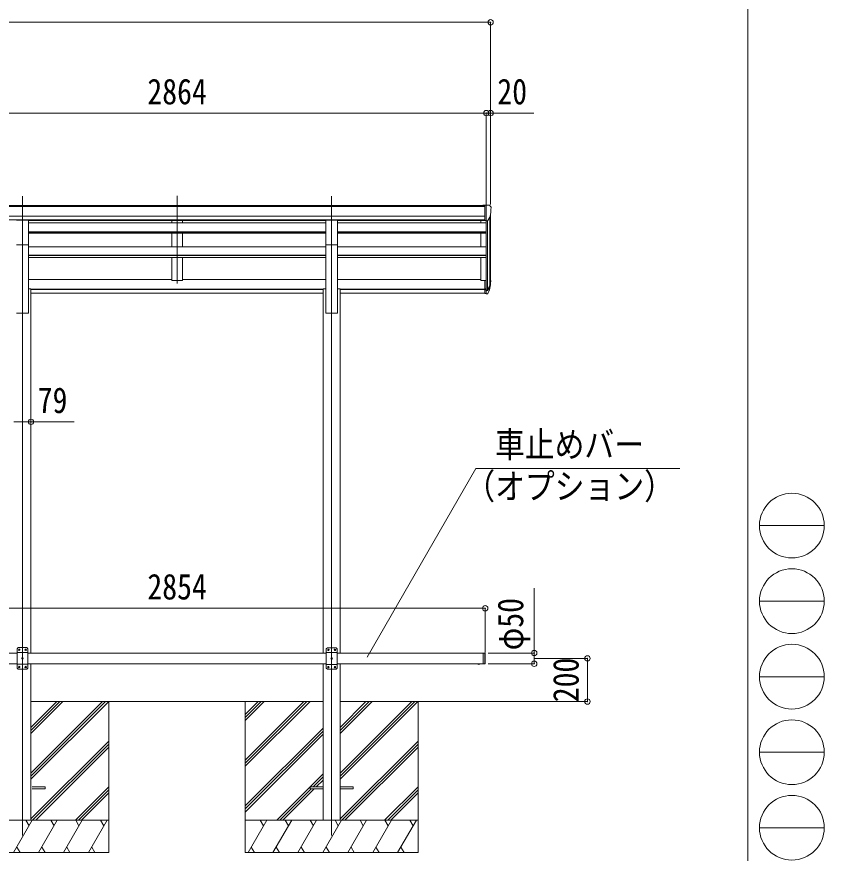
# Model space of a CAD drawing. Units: millimetres at full size. Extents: x -6988 to 7066, y -4877 to 4823.
# Drawn here: x 3326 to 7066, y -2420 to 1456 of the extents above; entities that cross this region are included whole.
import ezdxf
from ezdxf.enums import TextEntityAlignment as Align

# ---------------------------------------------------------------- set-up
doc = ezdxf.new("R2010")
doc.units = ezdxf.units.MM
doc.header["$LTSCALE"] = 25
doc.header["$PDMODE"] = 32
doc.header["$PDSIZE"] = 25
for name, color, linetype, lineweight in [('0-0_0', 7, 'Continuous', 9), ('0-1_本体', 4, 'Continuous', 9), ('0-2_部品', 7, 'Continuous', 9), ('0-4_TABLE1', 3, 'Continuous', 9), ('0-5_DIM1', 3, 'Continuous', 9), ('0-8_PARTS2', 2, 'Continuous', 9), ('0-A_寸法', 6, 'Continuous', 9), ('F-0_240', 7, 'Continuous', 9)]:
    doc.layers.add(name, color=color, linetype=linetype, lineweight=lineweight)
doc.styles.add('ＭＳ ゴシック', font='')
doc.styles.get('ＭＳ ゴシック').set_extended_font_data('MS Gothic')

msp = doc.modelspace()

# ---------------------------------------------------------------- linework, layer by layer
at = {"layer": '0-0_0'}
for p, q in [((3391.86, -1717.53), (4744.86, -1717.53)), ((3391.86, -2077.4), (3751.73, -1717.53)), ((3391.86, -2049.11), (3723.44, -1717.53)), ((3391.86, -2063.25), (3737.59, -1717.53)), ((3391.86, -1865.27), (3539.6, -1717.53)), ((3391.86, -1851.12), (3525.45, -1717.53)), ((3391.86, -1836.98), (3511.31, -1717.53)), ((3752.46, -1717.53), (3752.46, -2417.53)), ((4384.46, -1717.53), (4384.46, -2417.53)), ((4384.46, -1989.03), (4655.97, -1717.53)), ((4384.46, -2003.17), (4670.11, -1717.53)), ((4384.46, -2017.32), (4684.25, -1717.53)), ((4384.46, -1776.9), (4443.83, -1717.53)), ((4384.46, -1791.04), (4457.98, -1717.53)), ((4384.46, -1805.19), (4472.12, -1717.53)), ((4823.86, -2077.4), (5183.73, -1717.53)), ((4823.86, -2049.11), (5155.44, -1717.53)), ((4823.86, -2063.25), (5169.59, -1717.53)), ((4823.86, -1865.27), (4971.6, -1717.53)), ((4823.86, -1851.12), (4957.45, -1717.53)), ((4823.86, -1836.98), (4943.31, -1717.53)), ((4823.86, -1717.53), (5722.37, -1717.53)), ((5184.46, -1717.53), (5184.46, -2417.53)), ((4384.46, -2201.16), (4744.86, -1840.77)), ((4384.46, -2215.31), (4744.86, -1854.91)), ((4384.46, -2229.45), (4744.86, -1869.05)), ((3391.86, -2261.24), (3752.46, -1900.64)), ((3399.71, -2267.53), (3752.46, -1914.78)), ((3413.86, -2267.53), (3752.46, -1928.93)), ((4823.86, -2261.24), (5184.46, -1900.64)), ((4831.71, -2267.53), (5184.46, -1914.78)), ((4845.86, -2267.53), (5184.46, -1928.93)), ((4530.23, -2267.53), (4744.86, -2052.9)), ((4698.87, -2113.03), (4744.86, -2067.04)), ((4713.01, -2113.03), (4744.86, -2081.19)), ((3597.71, -2267.53), (3752.46, -2112.77)), ((3611.85, -2267.53), (3752.46, -2126.92)), ((4544.37, -2267.53), (4689.87, -2122.03)), ((4558.51, -2267.53), (4704.01, -2122.03)), ((5029.71, -2267.53), (5184.46, -2112.77)), ((5043.85, -2267.53), (5184.46, -2126.92)), ((3625.99, -2267.53), (3752.46, -2141.06)), ((5057.99, -2267.53), (5184.46, -2141.06)), ((3752.46, -2267.53), (2952.46, -2267.53)), ((3311.58, -2417.53), (3398.18, -2267.53)), ((3383.18, -2293.51), (3368.18, -2267.53)), ((3427.05, -2417.53), (3513.65, -2267.53)), ((3498.65, -2293.51), (3483.65, -2267.53)), ((3542.52, -2417.53), (3629.12, -2267.53)), ((3599.12, -2267.53), (3614.12, -2293.51)), ((3657.99, -2417.53), (3744.59, -2267.53)), ((3714.59, -2267.53), (3729.59, -2293.51)), ((5184.46, -2267.53), (4384.46, -2267.53)), ((4397.17, -2417.53), (4483.77, -2267.53)), ((4468.77, -2293.51), (4453.77, -2267.53)), ((4512.64, -2417.53), (4599.24, -2267.53)), ((4584.24, -2293.51), (4569.24, -2267.53)), ((4628.11, -2417.53), (4714.71, -2267.53)), ((4699.71, -2293.51), (4684.71, -2267.53)), ((4743.58, -2417.53), (4830.18, -2267.53)), ((4815.18, -2293.51), (4800.18, -2267.53)), ((4859.05, -2417.53), (4945.65, -2267.53)), ((4930.65, -2293.51), (4915.65, -2267.53)), ((4974.52, -2417.53), (5061.12, -2267.53)), ((5031.12, -2267.53), (5046.12, -2293.51)), ((5089.99, -2417.53), (5176.59, -2267.53)), ((5146.59, -2267.53), (5161.59, -2293.51)), ((3326.58, -2391.55), (3341.58, -2417.53)), ((3442.05, -2391.55), (3457.05, -2417.53)), ((3557.52, -2391.55), (3572.52, -2417.53)), ((3672.99, -2391.55), (3687.99, -2417.53)), ((4412.17, -2391.55), (4427.17, -2417.53)), ((4527.64, -2391.55), (4542.64, -2417.53)), ((4643.11, -2391.55), (4658.11, -2417.53)), ((4758.58, -2391.55), (4773.58, -2417.53)), ((4874.05, -2391.55), (4889.05, -2417.53)), ((4989.52, -2391.55), (5004.52, -2417.53)), ((5104.99, -2391.55), (5119.99, -2417.53)), ((2952.46, -2417.53), (3752.46, -2417.53)), ((4384.46, -2417.53), (5184.46, -2417.53))]:
    msp.add_line(p, q, dxfattribs=at)
at = {"layer": '0-1_本体'}
for p, q in [((2642.86, 581.11), (5493.86, 581.11)), ((2642.86, 575.77), (5493.86, 575.77)), ((5520.36, 231.6), (5520.36, 544.36)), ((2642.86, 532.24), (5493.86, 532.24)), ((2642.86, 514.57), (5493.86, 514.57)), ((3379.96, 512.19), (4756.86, 512.19)), ((4043.46, 512.13), (4043.46, 500.94)), ((4093.46, 512.13), (4093.46, 500.94)), ((4811.86, 512.19), (5493.86, 512.19)), ((5475.36, 500.94), (5475.36, 512.19)), ((5500.36, 509.73), (5500.36, 233.77)), ((5506.36, 510.21), (5506.36, 189.33)), ((5516.08, 525.56), (5516.08, 207.33)), ((3379.96, 500.94), (4756.86, 500.94)), ((4811.86, 500.94), (5500.36, 500.94)), ((3379.96, 459.01), (4756.86, 459.01)), ((3379.96, 457.51), (4756.86, 457.51)), ((3379.96, 453.31), (4756.86, 453.31)), ((4043.46, 453.31), (4043.46, 389.58)), ((4093.46, 453.31), (4093.46, 389.58)), ((4811.86, 459.01), (5500.36, 459.01)), ((4811.86, 457.51), (5500.36, 457.51)), ((4811.86, 453.31), (5500.36, 453.31)), ((5475.36, 389.58), (5475.36, 453.31)), ((3379.96, 82.36), (3379.96, 399.15)), ((3379.97, 389.58), (4756.87, 389.58)), ((4756.86, 399.15), (4756.86, 82.36)), ((4811.86, 82.36), (4811.86, 399.15)), ((4811.87, 389.58), (5500.36, 389.58)), ((3379.96, 350.14), (4756.86, 350.14)), ((4811.86, 350.14), (5500.36, 350.14)), ((3379.96, 348.66), (4756.86, 348.66)), ((3379.96, 339.41), (4756.86, 339.41)), ((4043.46, 339.41), (4043.46, 232.92)), ((4093.46, 339.41), (4093.46, 232.92)), ((4811.86, 348.66), (5500.36, 348.66)), ((4811.86, 339.41), (5500.36, 339.41)), ((5475.36, 232.94), (5475.36, 339.41)), ((3379.96, 237.74), (4043.46, 237.74)), ((4043.46, 232.92), (4093.46, 232.92)), ((4093.46, 237.74), (4756.86, 237.74)), ((4811.86, 237.74), (5475.36, 237.74)), ((5493.86, 232.94), (5475.36, 232.94)), ((3379.96, 194.93), (3391.96, 194.93)), ((3391.96, 194.93), (3391.96, -1492.53)), ((4744.86, 194.93), (4744.86, -1492.53)), ((4744.86, 194.93), (4756.86, 194.93)), ((4811.86, 194.93), (4823.86, 194.93)), ((4823.86, 194.93), (4823.86, -1492.53)), ((3391.96, 193.65), (4744.86, 193.65)), ((3391.96, 192.25), (4744.86, 192.25)), ((3391.96, 174.88), (4744.86, 174.88)), ((4823.86, 193.65), (5493.86, 193.65)), ((4823.86, 192.25), (5493.86, 192.25)), ((4823.86, 174.88), (5493.86, 174.88)), ((3324.96, 82.36), (3379.96, 82.36)), ((4756.86, 82.36), (4811.86, 82.36)), ((3391.96, -1542.53), (3391.96, -2267.53)), ((4744.86, -1542.53), (4744.86, -2267.53)), ((4823.86, -1542.53), (4823.86, -2267.53)), ((3397.66, -2113.03), (3458.27, -2113.03)), ((3397.66, -2122.03), (3458.27, -2122.03)), ((3458.27, -2113.03), (3458.27, -2122.03)), ((4684.46, -2113.03), (4684.46, -2122.03)), ((4684.46, -2113.03), (4744.86, -2113.03)), ((4684.46, -2122.03), (4744.86, -2122.03)), ((4823.86, -2113.03), (4884.46, -2113.03)), ((4823.86, -2122.03), (4884.46, -2122.03)), ((4884.46, -2113.03), (4884.46, -2122.03))]:
    msp.add_line(p, q, dxfattribs=at)
at = {"layer": '0-2_部品'}
for p, q in [((5493.86, 582.72), (5483.86, 582.63)), ((5483.86, 581.11), (5483.86, 582.63)), ((5493.86, 510.73), (5493.86, 582.72)), ((5512.36, 582.72), (5493.86, 582.72)), ((5500.36, 509.73), (5500.36, 582.72)), ((5512.36, 582.72), (5514.69, 582.58)), ((5515.45, 582.15), (5519.52, 576.34)), ((5522.36, 573.35), (5522.36, 572.72)), ((3324.96, 512.88), (3379.96, 512.88)), ((3379.96, 398.72), (3379.96, 512.88)), ((4756.86, 512.88), (4811.86, 512.88)), ((4756.86, 398.72), (4756.86, 512.88)), ((4811.86, 398.72), (4811.86, 512.88)), ((5493.86, 510.73), (5500.36, 510.73)), ((5500.36, 509.73), (5505.57, 510.05)), ((5507.98, 511.55), (5517.26, 527.61)), ((3324.96, 398.72), (3379.96, 398.72)), ((4756.86, 398.72), (4811.86, 398.72)), ((5493.86, 233.77), (5493.86, 172.7)), ((5493.86, 233.77), (5500.36, 233.77)), ((5500.36, 233.77), (5500.36, 171.88)), ((5493.86, 195.45), (5500.36, 195.45)), ((5506.79, 189.8), (5516.55, 208.22)), ((5517.97, 207.73), (5507.8, 188.55)), ((5493.86, 190.05), (5500.36, 190.05)), ((5493.86, 172.7), (5500.36, 172.7)), ((5500.36, 189.05), (5505.49, 189.05)), ((5500.36, 187.05), (5505.21, 187.05)), ((5500.36, 171.88), (5505.21, 171.88)), ((5515.38, 190.87), (5507.8, 173.38))]:
    msp.add_line(p, q, dxfattribs=at)
for centre, radius, start, end in [((5514.63, 581.58), 1, 35, 86.5), ((5320.36, 572.72), 202, 347.09739, 0), ((5519.36, 573.35), 3, 0, 87), ((5505.39, 513.05), 3, 273.5, 330), ((5432.41, 234.17), 88.05, 342.78929, 2.77608), ((5431.7, 229.89), 89.07, 345.58812, 5.50424), ((5387.14, 226.95), 133.22, 344.28698, 356.72013), ((5505.21, 190.05), 3, 270, 330), ((5505.21, 174.88), 3, 270, 330), ((5505.49, 190.55), 1.5, 270, 330)]:
    msp.add_arc(centre, radius, start, end, dxfattribs=at)
at = {"layer": '0-4_TABLE1'}
for p, q in [((2651.36, -1492.53), (3327.46, -1492.53)), ((3377.46, -1492.53), (4759.36, -1492.53)), ((4809.36, -1492.53), (5485.36, -1492.53)), ((2651.36, -1542.53), (3327.46, -1542.53)), ((3377.46, -1542.53), (4759.36, -1542.53)), ((4809.36, -1542.53), (5485.36, -1542.53))]:
    msp.add_line(p, q, dxfattribs=at)
at = {"layer": '0-5_DIM1'}
for p, q in [((3332.46, -1467.53), (3327.46, -1472.53)), ((3327.46, -1472.53), (3327.46, -1562.53)), ((3372.46, -1467.53), (3332.46, -1467.53)), ((3372.46, -1467.53), (3377.46, -1472.53)), ((3377.46, -1562.53), (3377.46, -1472.53)), ((4764.46, -1468.06), (4759.46, -1473.06)), ((4804.46, -1468.06), (4764.46, -1468.06)), ((4804.46, -1468.06), (4809.46, -1473.06)), ((3377.46, -1490.23), (3327.46, -1490.23)), ((3336.2, -1477.11), (3335.36, -1477.11)), ((3338.72, -1477.95), (3339.56, -1477.95)), ((3366.2, -1477.11), (3365.36, -1477.11)), ((3368.72, -1477.95), (3369.56, -1477.95)), ((3472.26, -1492.53), (3472.26, -1492.43)), ((4759.46, -1473.06), (4759.46, -1563.06)), ((4809.46, -1490.76), (4759.46, -1490.76)), ((4768.2, -1477.64), (4767.36, -1477.64)), ((4770.72, -1478.48), (4771.56, -1478.48)), ((4798.2, -1477.64), (4797.36, -1477.64)), ((4800.72, -1478.48), (4801.56, -1478.48)), ((4809.46, -1563.06), (4809.46, -1473.06)), ((5485.36, -1492.53), (5485.36, -1542.53)), ((5485.36, -1492.53), (5493.36, -1492.53)), ((5493.36, -1492.53), (5493.36, -1542.53)), ((5495.36, -1494.53), (5493.36, -1492.53)), ((5495.36, -1494.53), (5495.36, -1540.53)), ((3377.46, -1544.83), (3327.46, -1544.83)), ((3351.2, -1517.11), (3350.36, -1517.11)), ((3353.72, -1517.95), (3354.56, -1517.95)), ((4809.46, -1545.36), (4759.46, -1545.36)), ((4783.2, -1517.64), (4782.36, -1517.64)), ((4785.72, -1518.48), (4786.56, -1518.48)), ((5459.46, -1542.53), (5471.26, -1542.53)), ((5459.46, -1542.53), (5459.46, -1543.04)), ((5459.46, -1543.04), (5471.26, -1543.04)), ((5462.86, -1542.53), (5467.86, -1542.53)), ((5471.26, -1542.53), (5471.26, -1543.04)), ((5485.36, -1542.53), (5493.36, -1542.53)), ((5495.36, -1540.53), (5493.36, -1542.53)), ((3332.46, -1567.53), (3327.46, -1562.53)), ((3332.46, -1567.53), (3372.46, -1567.53)), ((3336.2, -1557.11), (3335.36, -1557.11)), ((3338.72, -1557.95), (3339.56, -1557.95)), ((3366.2, -1557.11), (3365.36, -1557.11)), ((3368.72, -1557.95), (3369.56, -1557.95)), ((3372.46, -1567.53), (3377.46, -1562.53)), ((4764.46, -1568.06), (4759.46, -1563.06)), ((4764.46, -1568.06), (4804.46, -1568.06)), ((4768.2, -1557.64), (4767.36, -1557.64)), ((4770.72, -1558.48), (4771.56, -1558.48)), ((4798.2, -1557.64), (4797.36, -1557.64)), ((4800.72, -1558.48), (4801.56, -1558.48)), ((4804.46, -1568.06), (4809.46, -1563.06))]:
    msp.add_line(p, q, dxfattribs=at)
for points in [[(3335.36, -1477.11), (3335.36, -1477.95), (3336.2, -1477.95)], [(3337.88, -1476.27), (3337.88, -1475.43), (3337.04, -1475.43), (3337.04, -1476.27)], [(3337.04, -1478.79), (3337.04, -1479.63), (3337.88, -1479.63), (3337.88, -1478.79)], [(3339.56, -1477.95), (3339.56, -1477.11), (3338.72, -1477.11)], [(3365.36, -1477.11), (3365.36, -1477.95), (3366.2, -1477.95)], [(3367.88, -1476.27), (3367.88, -1475.43), (3367.04, -1475.43), (3367.04, -1476.27)], [(3367.04, -1478.79), (3367.04, -1479.63), (3367.88, -1479.63), (3367.88, -1478.79)], [(3369.56, -1477.95), (3369.56, -1477.11), (3368.72, -1477.11)], [(4767.36, -1477.64), (4767.36, -1478.48), (4768.2, -1478.48)], [(4769.88, -1476.8), (4769.88, -1475.96), (4769.04, -1475.96), (4769.04, -1476.8)], [(4769.04, -1479.32), (4769.04, -1480.16), (4769.88, -1480.16), (4769.88, -1479.32)], [(4771.56, -1478.48), (4771.56, -1477.64), (4770.72, -1477.64)], [(4797.36, -1477.64), (4797.36, -1478.48), (4798.2, -1478.48)], [(4799.88, -1476.8), (4799.88, -1475.96), (4799.04, -1475.96), (4799.04, -1476.8)], [(4799.04, -1479.32), (4799.04, -1480.16), (4799.88, -1480.16), (4799.88, -1479.32)], [(4801.56, -1478.48), (4801.56, -1477.64), (4800.72, -1477.64)], [(3350.36, -1517.11), (3350.36, -1517.95), (3351.2, -1517.95)], [(3352.88, -1516.27), (3352.88, -1515.43), (3352.04, -1515.43), (3352.04, -1516.27)], [(3352.04, -1518.79), (3352.04, -1519.63), (3352.88, -1519.63), (3352.88, -1518.79)], [(3354.56, -1517.95), (3354.56, -1517.11), (3353.72, -1517.11)], [(4782.36, -1517.64), (4782.36, -1518.48), (4783.2, -1518.48)], [(4784.88, -1516.8), (4784.88, -1515.96), (4784.04, -1515.96), (4784.04, -1516.8)], [(4784.04, -1519.32), (4784.04, -1520.16), (4784.88, -1520.16), (4784.88, -1519.32)], [(4786.56, -1518.48), (4786.56, -1517.64), (4785.72, -1517.64)], [(5462.91, -1545.25), (5464.21, -1542.58), (5465.36, -1541.97)], [(5467.81, -1545.25), (5466.51, -1542.58), (5465.36, -1541.97)], [(3335.36, -1557.11), (3335.36, -1557.95), (3336.2, -1557.95)], [(3337.88, -1556.27), (3337.88, -1555.43), (3337.04, -1555.43), (3337.04, -1556.27)], [(3337.04, -1558.79), (3337.04, -1559.63), (3337.88, -1559.63), (3337.88, -1558.79)], [(3339.56, -1557.95), (3339.56, -1557.11), (3338.72, -1557.11)], [(3365.36, -1557.11), (3365.36, -1557.95), (3366.2, -1557.95)], [(3367.88, -1556.27), (3367.88, -1555.43), (3367.04, -1555.43), (3367.04, -1556.27)], [(3367.04, -1558.79), (3367.04, -1559.63), (3367.88, -1559.63), (3367.88, -1558.79)], [(3369.56, -1557.95), (3369.56, -1557.11), (3368.72, -1557.11)], [(4767.36, -1557.64), (4767.36, -1558.48), (4768.2, -1558.48)], [(4769.88, -1556.8), (4769.88, -1555.96), (4769.04, -1555.96), (4769.04, -1556.8)], [(4769.04, -1559.32), (4769.04, -1560.16), (4769.88, -1560.16), (4769.88, -1559.32)], [(4771.56, -1558.48), (4771.56, -1557.64), (4770.72, -1557.64)], [(4797.36, -1557.64), (4797.36, -1558.48), (4798.2, -1558.48)], [(4799.88, -1556.8), (4799.88, -1555.96), (4799.04, -1555.96), (4799.04, -1556.8)], [(4799.04, -1559.32), (4799.04, -1560.16), (4799.88, -1560.16), (4799.88, -1559.32)], [(4801.56, -1558.48), (4801.56, -1557.64), (4800.72, -1557.64)]]:
    msp.add_lwpolyline(points, dxfattribs=at)
for centre in [(3337.46, -1477.53), (3367.46, -1477.53), (4769.46, -1478.06), (4799.46, -1478.06), (3352.46, -1517.53), (4784.46, -1518.06), (3337.46, -1557.53), (3367.46, -1557.53), (4769.46, -1558.06), (4799.46, -1558.06)]:
    msp.add_circle(centre, 3.5, dxfattribs=at)
for centre, radius, start, end in [((3336.2, -1476.27), 0.84, 270, 0), ((3336.2, -1478.79), 0.84, 0, 90), ((3338.72, -1476.27), 0.84, 180, 270), ((3338.72, -1478.79), 0.84, 90, 180), ((3366.2, -1476.27), 0.84, 270, 0), ((3366.2, -1478.79), 0.84, 0, 90), ((3368.72, -1476.27), 0.84, 180, 270), ((3368.72, -1478.79), 0.84, 90, 180), ((4768.2, -1476.8), 0.84, 270, 0), ((4768.2, -1479.32), 0.84, 0, 90), ((4770.72, -1476.8), 0.84, 180, 270), ((4770.72, -1479.32), 0.84, 90, 180), ((4798.2, -1476.8), 0.84, 270, 0), ((4798.2, -1479.32), 0.84, 0, 90), ((4800.72, -1476.8), 0.84, 180, 270), ((4800.72, -1479.32), 0.84, 90, 180), ((3351.2, -1516.27), 0.84, 270, 0), ((3351.2, -1518.79), 0.84, 0, 90), ((3353.72, -1516.27), 0.84, 180, 270), ((3353.72, -1518.79), 0.84, 90, 180), ((4783.2, -1516.8), 0.84, 270, 0), ((4783.2, -1519.32), 0.84, 0, 90), ((4785.72, -1516.8), 0.84, 180, 270), ((4785.72, -1519.32), 0.84, 90, 180), ((5465.36, -1537.61), 8.02, 222.61678, 317.38322), ((3336.2, -1556.27), 0.84, 270, 0), ((3336.2, -1558.79), 0.84, 0, 90), ((3338.72, -1556.27), 0.84, 180, 270), ((3338.72, -1558.79), 0.84, 90, 180), ((3366.2, -1556.27), 0.84, 270, 0), ((3366.2, -1558.79), 0.84, 0, 90), ((3368.72, -1556.27), 0.84, 180, 270), ((3368.72, -1558.79), 0.84, 90, 180), ((4768.2, -1556.8), 0.84, 270, 0), ((4768.2, -1559.32), 0.84, 0, 90), ((4770.72, -1556.8), 0.84, 180, 270), ((4770.72, -1559.32), 0.84, 90, 180), ((4798.2, -1556.8), 0.84, 270, 0), ((4798.2, -1559.32), 0.84, 0, 90), ((4800.72, -1556.8), 0.84, 180, 270), ((4800.72, -1559.32), 0.84, 90, 180)]:
    msp.add_arc(centre, radius, start, end, dxfattribs=at)
at = {"layer": '0-8_PARTS2'}
for p, q in [((3352.36, 624.63), (3352.36, -2338.82)), ((4068.46, 626.05), (4068.46, 219.26)), ((4784.36, 624.63), (4784.36, -2338.82))]:
    msp.add_line(p, q, dxfattribs=at)
at = {"layer": '0-A_寸法'}
for p, q in [((-247.64, 1429.96), (5520.36, 1429.96)), ((5520.36, 1429.96), (5520.36, 1008.92)), ((2636.36, 1008.92), (5500.36, 1008.92)), ((5500.36, 1008.92), (5500.36, 586.29)), ((5500.36, 1008.92), (5520.36, 1008.92)), ((5520.36, 1008.92), (5520.36, 586.29)), ((5520.36, 1008.92), (5720.36, 1008.92)), ((3312.86, -421.48), (3391.86, -421.48)), ((3391.86, -421.48), (3591.86, -421.48)), ((4948.07, -1511.48), (5452.48, -637.82)), ((5452.48, -637.82), (6395.97, -637.82)), ((5722.37, -1492.53), (5722.37, -1192.53)), ((2641.36, -1285.22), (5495.36, -1285.22)), ((5495.36, -1285.22), (5495.36, -1489.85)), ((5722.37, -1492.53), (5509.67, -1492.53)), ((5722.37, -1542.53), (5722.37, -1492.53)), ((5722.37, -1542.53), (5509.67, -1542.53)), ((5968.82, -1517.53), (5722.37, -1517.53)), ((5968.82, -1717.53), (5968.82, -1517.53)), ((5968.82, -1717.53), (5722.37, -1717.53))]:
    msp.add_line(p, q, dxfattribs=at)
for p in [(5520.36, 1429.96), (5500.36, 1008.92), (5520.36, 1008.92), (3391.86, -421.48), (5495.36, -1285.22), (5722.37, -1492.53), (5968.82, -1517.53), (5722.37, -1542.53), (5968.82, -1717.53)]:
    msp.add_point(p, dxfattribs=at)
at = {"layer": 'F-0_240', "color": 5}
msp.add_line((6712.12, 4822.79), (6712.12, -4877.21), dxfattribs=at)
at = {"layer": 'F-0_240', "color": 4}
for p, q in [((6765.55, -902.21), (7065.55, -902.21)), ((6765.55, -1252.21), (7065.55, -1252.21)), ((6765.55, -1602.21), (7065.55, -1602.21)), ((6765.55, -1952.21), (7065.55, -1952.21)), ((6765.55, -2302.21), (7065.55, -2302.21))]:
    msp.add_line(p, q, dxfattribs=at)
for centre in [(6915.55, -902.21), (6915.55, -1252.21), (6915.55, -1602.21), (6915.55, -1952.21), (6915.55, -2302.21)]:
    msp.add_circle(centre, 150, dxfattribs=at)

# ---------------------------------------------------------------- texts
at = {"layer": '0-A_寸法', "color": 7, "style": 'ＭＳ ゴシック', "width": 0.85}
for s, p in [('2864', (3930.86, 1013.92)), ('20', (5551.61, 1013.92)), ('79', (3423.11, -416.48)), ('車止めバー', (5540.53, -621.69)), ('（オプション）', (5403.03, -815.04)), ('2854', (3930.86, -1280.22))]:
    msp.add_text(s, height=119.1, dxfattribs=at).set_placement(p, align=Align.BOTTOM_LEFT)
for s, p in [('φ50', (5707.37, -1480.03)), ('200', (5963.82, -1720.66))]:
    msp.add_text(s, height=119.1, rotation=90, dxfattribs=at).set_placement(p, align=Align.BOTTOM_LEFT)

doc.saveas('drawing.dxf')
